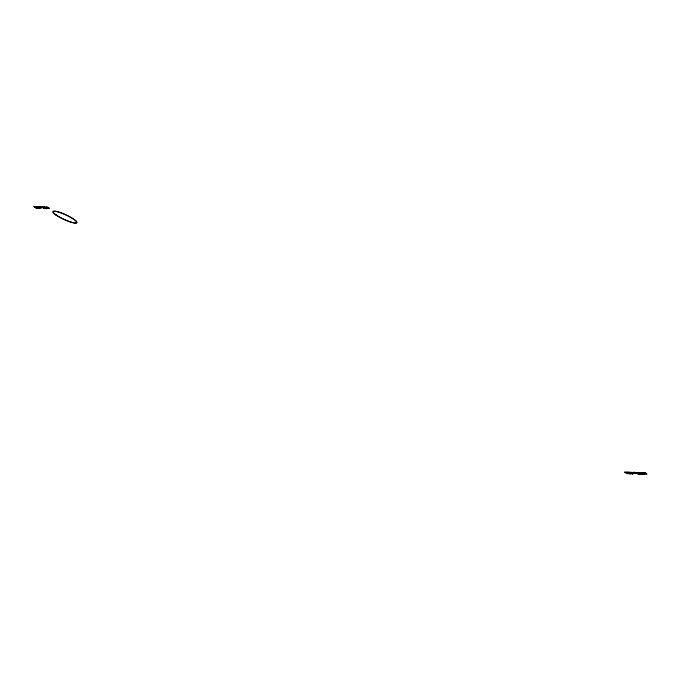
<?xml version="1.0" encoding="UTF-8"?>
<svg xmlns="http://www.w3.org/2000/svg" width="681" height="681" viewBox="0 0 681 681"><rect width="100%" height="100%" fill="white"/><g stroke="black" fill="none" stroke-linecap="round" stroke-linejoin="round"><path stroke-width="1.02" d="M37.71 206.879L39.728 207.935L38.434 207.05M46.146 207.364L49.27 208.326L47.866 207.296L44.222 207.118L47.449 208.25L46.002 207.194M643.111 472.895L645.137 473.95L643.673 472.954L646.95 474.027L645.486 473.023L641.911 472.818L644.788 473.865L643.06 472.861M644.881 473.014L646.635 473.899L645.043 472.972M37.08 206.854L39.387 207.858L37.821 206.888M44.801 207.169L46.521 208.097L44.903 207.169M642.413 472.895L644.2 473.797L642.592 472.869M637.493 473.67L638.897 474.053L636.063 472.742L637.118 472.929M638.659 473.721L640.072 474.104L637.229 472.793L638.284 472.98C634.054 471.644 640.744 474.036 639.136 473.916M38.374 206.905L40.247 207.782C45.312 208.19 31.854 205.134 38.434 207.714L38.877 207.867L37.183 206.854M632.555 472.461L634.794 473.414L634.351 473.057M46.725 207.245L48.334 208.173L46.563 207.211M39.004 206.93L40.613 207.858L38.843 206.896M631.364 472.41L632.981 473.338L631.202 472.376M637.969 473.865C639.612 474.002 632.955 471.644 637.118 472.92M644.354 472.912L646.022 473.874L644.243 472.912M633.653 472.478L635.731 473.567L634.054 473.227M633.024 472.452L635.152 473.184M634.428 472.674L630.683 472.35L633.909 473.491L632.606 472.597M34.059 206.675L36.893 208.292L34.059 206.675M35.804 206.752L38.647 208.36L35.804 206.752M41.779 206.998L44.614 208.607L41.779 206.998M43.524 207.067L46.368 208.675L43.524 207.067M627.065 472.18L629.908 473.797L627.065 472.18M628.24 472.231L631.074 473.84L628.24 472.231M629.985 472.308L632.828 473.916L629.985 472.308M638.293 472.648L641.127 474.257L638.293 472.648M639.459 472.691L642.294 474.308L639.459 472.691M641.213 472.767L644.047 474.376L641.213 472.767M627.099 473.465L627.695 473.695L624.503 472.095L627.099 473.465M40.937 207.152L39.821 206.624L40.937 207.152M635.118 472.708L634.002 472.18L635.118 472.708M35.046 206.718L35.531 206.939L35.046 206.718M42.767 207.033L43.252 207.262L42.767 207.033M629.227 472.265L629.712 472.495L629.227 472.265M640.455 472.733L640.94 472.954L640.455 472.733M628.427 473.499C624.937 472.291 632.666 475.355 626.009 472.325L627.065 472.512L625.464 472.137L628.427 473.499M39.524 206.956L41.235 207.884L39.472 206.922M47.244 207.271L48.955 208.199L47.193 207.237M631.891 472.427L633.602 473.363L631.84 472.401M44.214 207.33L43.652 207.135L46.248 208.616L44.214 207.33M42.46 207.254L41.907 207.058L44.503 208.548L42.46 207.254M36.493 207.007L35.931 206.82L38.528 208.301L36.493 207.007M34.74 206.939L34.186 206.743L36.783 208.224L34.74 206.939M641.894 473.023L641.34 472.827L643.937 474.317L641.894 473.023M640.14 472.954L639.587 472.759L642.183 474.24L640.14 472.954M638.974 472.903L638.42 472.708L641.017 474.197L638.974 472.903M630.674 472.563L630.112 472.367L632.709 473.857L630.674 472.563M628.921 472.495L628.367 472.299L630.964 473.78L628.921 472.495M627.754 472.444L627.192 472.248L629.789 473.729L627.754 472.444M56.14 214.992A12.862 2.409 24.8 0 0 76.042 222.891A12.862 2.409 24.8 0 0 62.592 213.502A12.862 2.409 24.8 0 0 56.14 214.992M55.859 214.924A13.279 2.486 24.8 0 0 76.391 223.07A13.279 2.486 24.8 0 0 62.524 213.391A13.279 2.486 24.8 0 0 55.859 214.924"/></g></svg>
